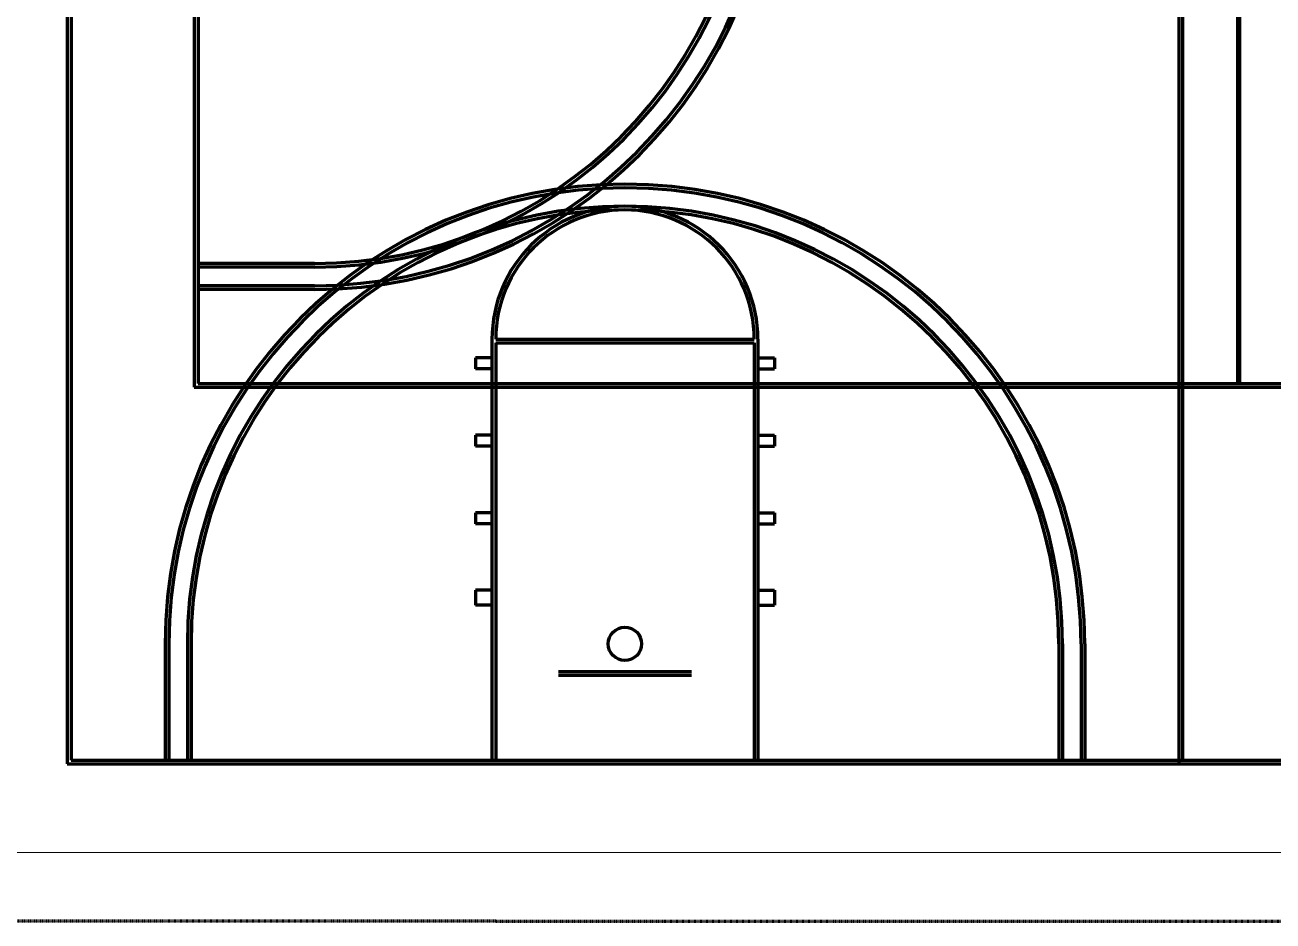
# Model space of a CAD drawing. Header units: inches. Extents: x 0 to 26364, y -23034 to 792.
# Drawn here: x 24629 to 25305, y -22303 to -21818 of the extents above; entities that cross this region are included whole.
import ezdxf

# ---------------------------------------------------------------- set-up
doc = ezdxf.new("R2010")
doc.units = ezdxf.units.IN
doc.header["$MEASUREMENT"] = 0
doc.linetypes.add('Dash', pattern=[0.25, 0.125, -0.125])
for name, color, linetype, lineweight in [('A-FLOR', 192, 'Continuous', 13), ('A-FLOR-OTLN', 90, 'Continuous', 70), ('A-GENM', 13, 'Continuous', 13)]:
    doc.layers.add(name, color=color, linetype=linetype, lineweight=lineweight)

# ---------------------------------------------------------------- blocks, each defined once
blk = doc.blocks.new('Path of Travel - 02 Middle-1854587-Egress Plan')
at = {"layer": 'A-GENM', "linetype": 'Dash', "lineweight": 70}
blk.add_line((8.96, 0), (2057.96, 0), dxfattribs=at)
blk = doc.blocks.new('Path of Travel - 02 Middle-1854141-Egress Plan')
at = {"layer": 'A-GENM', "linetype": 'Dash', "lineweight": 70}
blk.add_line((8.96, 0), (1082.96, 0), dxfattribs=at)

msp = doc.modelspace()

# ---------------------------------------------------------------- linework, layer by layer
at = {"layer": 'A-FLOR'}
msp.add_line((24594.86, -22266.3), (25980.83, -22266.3), dxfattribs=at)
at = {"layer": 'A-FLOR-OTLN'}
for p, q in [((24651.83, -21206.3), (24651.83, -22218.3)), ((24653.83, -21208.3), (24653.83, -22216.3)), ((25253.83, -21206.3), (25253.83, -22218.3)), ((25255.83, -21208.3), (25255.83, -22216.3)), ((24720.61, -21410.3), (24720.61, -22014.3)), ((24722.61, -21412.3), (24722.61, -22012.3)), ((25285.61, -21412.3), (25285.61, -22012.3)), ((25286.61, -21412.3), (25286.61, -22012.3)), ((24785.61, -21947.3), (24722.61, -21947.3)), ((24785.61, -21949.3), (24722.61, -21949.3)), ((24785.61, -21959.3), (24722.61, -21959.3)), ((24785.61, -21961.3), (24722.61, -21961.3)), ((24881.83, -21988.3), (24881.83, -22216.3)), ((24883.83, -21988.3), (25023.83, -21988.3)), ((24883.83, -21990.3), (25023.83, -21990.3)), ((24883.83, -21990.3), (24883.83, -22216.3)), ((25023.83, -21990.3), (25023.83, -22216.3)), ((25025.83, -21988.3), (25025.83, -22216.3)), ((24872.83, -21998.3), (24872.83, -22004.3)), ((24881.83, -21998.3), (24872.83, -21998.3)), ((25025.83, -21998.3), (25034.83, -21998.3)), ((25034.83, -21998.3), (25034.83, -22004.3)), ((24881.83, -22004.3), (24872.83, -22004.3)), ((25025.83, -22004.3), (25034.83, -22004.3)), ((24720.61, -22014.3), (25852.61, -22014.3)), ((24722.61, -22012.3), (25850.61, -22012.3)), ((24872.83, -22040.3), (24872.83, -22046.3)), ((24881.83, -22040.3), (24872.83, -22040.3)), ((25025.83, -22040.3), (25034.83, -22040.3)), ((25034.83, -22040.3), (25034.83, -22046.3)), ((24881.83, -22046.3), (24872.83, -22046.3)), ((25025.83, -22046.3), (25034.83, -22046.3)), ((24872.83, -22082.3), (24872.83, -22088.3)), ((24881.83, -22082.3), (24872.83, -22082.3)), ((25025.83, -22082.3), (25034.83, -22082.3)), ((25034.83, -22082.3), (25034.83, -22088.3)), ((24881.83, -22088.3), (24872.83, -22088.3)), ((25025.83, -22088.3), (25034.83, -22088.3)), ((24872.83, -22124.3), (24872.83, -22132.3)), ((24881.83, -22124.3), (24872.83, -22124.3)), ((25025.83, -22124.3), (25034.83, -22124.3)), ((25034.83, -22124.3), (25034.83, -22132.3)), ((24881.83, -22132.3), (24872.83, -22132.3)), ((25025.83, -22132.3), (25034.83, -22132.3)), ((24704.83, -22153.3), (24704.83, -22216.3)), ((24706.83, -22153.3), (24706.83, -22216.3)), ((24716.83, -22153.3), (24716.83, -22216.3)), ((24718.83, -22153.3), (24718.83, -22216.3)), ((25188.83, -22153.3), (25188.83, -22216.3)), ((25190.83, -22153.3), (25190.83, -22216.3)), ((25200.83, -22153.3), (25200.83, -22216.3)), ((25202.83, -22153.3), (25202.83, -22216.3)), ((24917.83, -22168.3), (24989.83, -22168.3)), ((24917.83, -22170.3), (24989.83, -22170.3)), ((24653.83, -22216.3), (25919.39, -22216.3)), ((24651.83, -22218.3), (25921.39, -22218.3))]:
    msp.add_line(p, q, dxfattribs=at)
msp.add_circle((24953.83, -22153.3), 9, dxfattribs=at)
for centre, radius, start, end in [((24785.61, -21712.3), 247, 270, 0), ((24785.61, -21712.3), 249, 270, 0), ((24785.61, -21712.3), 235, 270, 0), ((24785.61, -21712.3), 237, 270, 0), ((24953.83, -22153.3), 249, 90, 180), ((24953.83, -22153.3), 247, 90, 180), ((24953.83, -22153.3), 249, 360, 90), ((24953.83, -22153.3), 247, 360, 90), ((24953.83, -22153.3), 237, 90, 180), ((24953.83, -22153.3), 235, 90, 180), ((24953.83, -21988.3), 72, 0, 180), ((24953.83, -21988.3), 70, 0, 180), ((24953.83, -22153.3), 237, 0, 90), ((24953.83, -22153.3), 235, 0, 90)]:
    msp.add_arc(centre, radius, start, end, dxfattribs=at)

# ---------------------------------------------------------------- block references
at = {"layer": 'A-GENM', "rotation": 180}
msp.add_blockref('Path of Travel - 02 Middle-1854587-Egress Plan', (24892.79, -22303.41), dxfattribs=at)
at = {"layer": 'A-GENM'}
msp.add_blockref('Path of Travel - 02 Middle-1854141-Egress Plan', (24874.87, -22303.41), dxfattribs=at)

doc.saveas('drawing.dxf')
